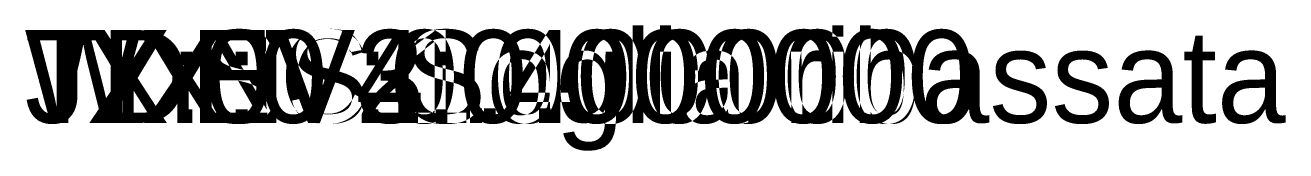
# Model space of a CAD drawing. Header units: metres. Extents: x -62 to 94, y -1 to 136.
# Drawn here: x 0.02 to 47.61, y -1.06 to 3.69 of the extents above.
import ezdxf

# ---------------------------------------------------------------- set-up
doc = ezdxf.new("R2010")
doc.units = ezdxf.units.M

msp = doc.modelspace()

# ---------------------------------------------------------------- texts
for tag in ['WX:0', 'WY:0', 'WX:0', 'WY:0', 'JX:0', 'JY:0', 'JX:0', 'JY:0', 'TDEV2:0.000000', 'TDEV3:0.000000', 'TDEV4:0.000000', 'TDEV5:0.000000', 'TDEV:0.000000', 'TDEV2:0.000000', 'TDEV3:0.000000', 'TDEV4:0.000000', 'TDEV5:0.000000', 'DESC:Soglia ribassata', 'PANE_WIDTH:0', 'MIN_VETRO:0', 'MAX_VETRO:0', 'DENS:1.400000', 'PANE_WIDTH:0', 'MIN_VETRO:0', 'MAX_VETRO:0']:
    msp.add_attdef(tag, (0, 0), '', height=3.5)

doc.saveas('drawing.dxf')
